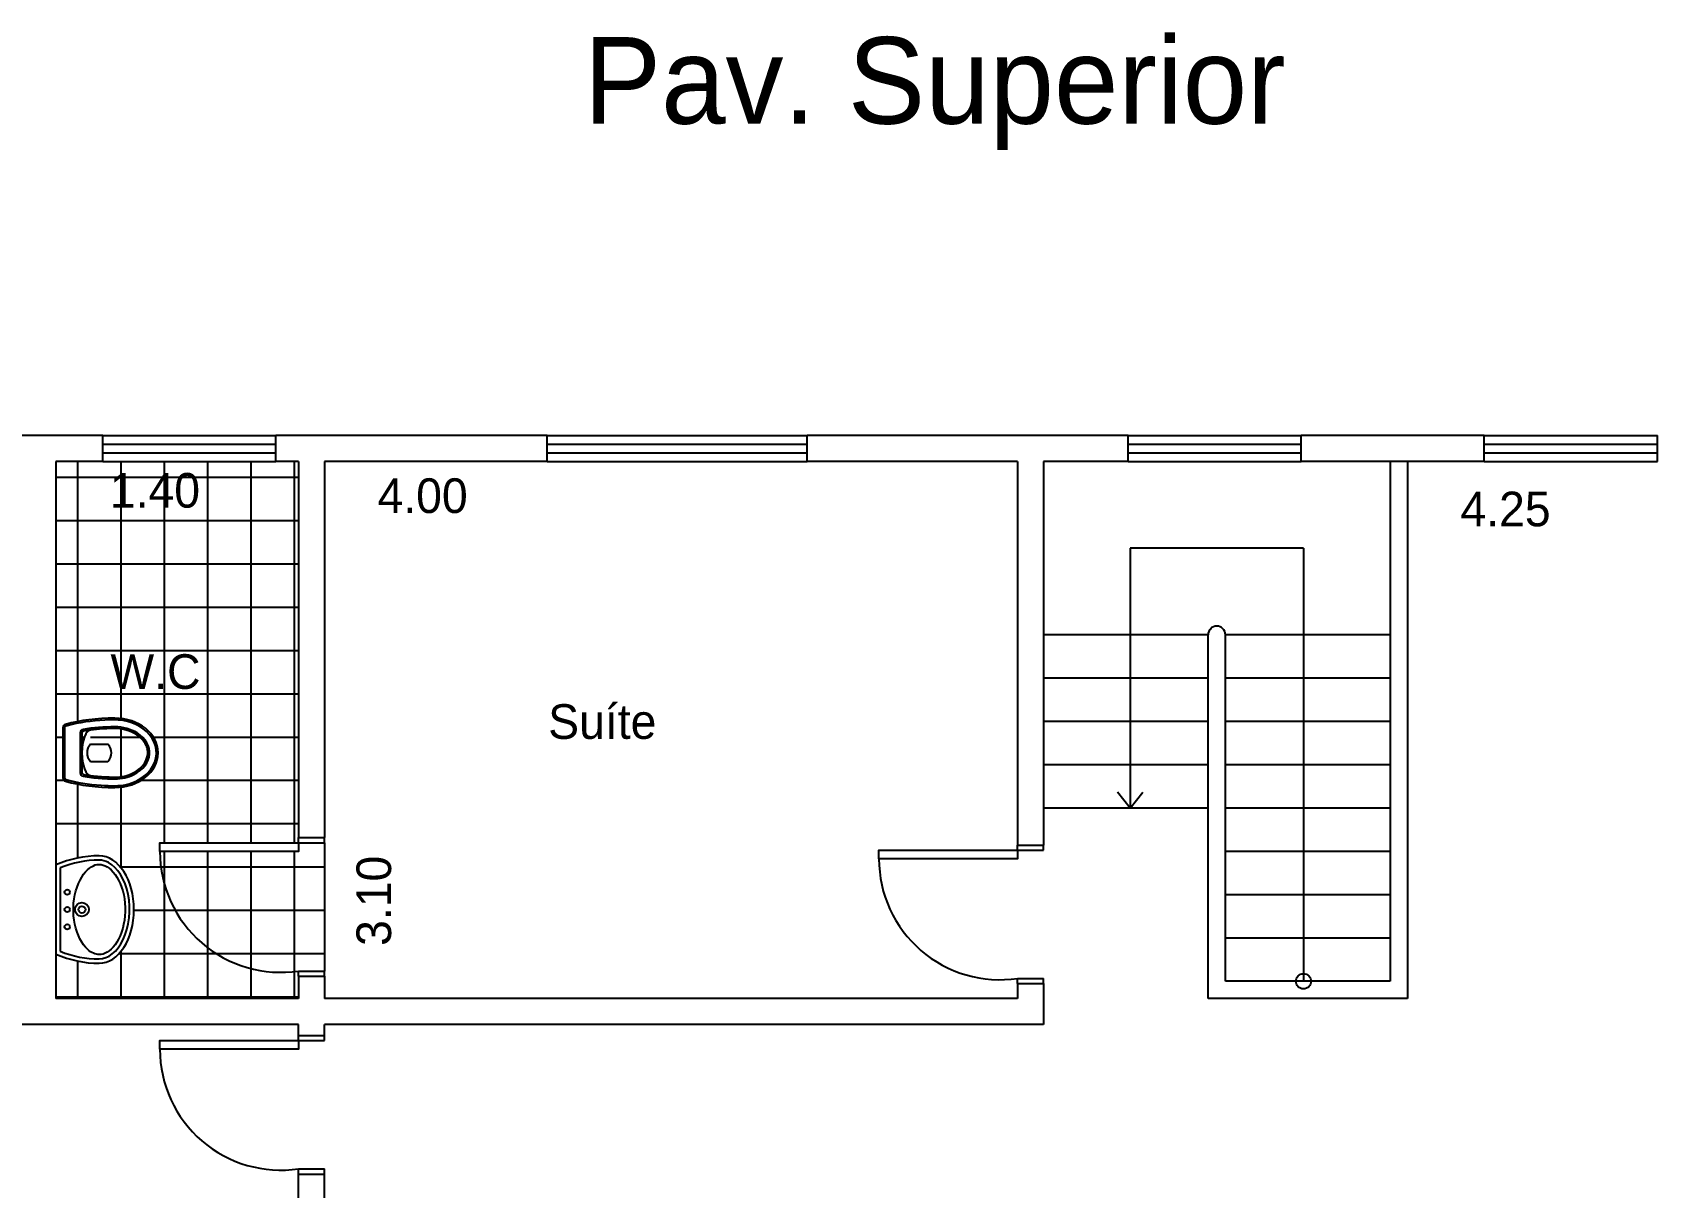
# Model space of a CAD drawing. Extents: x 2 to 41.9, y 0.3 to 42.9.
# Drawn here: x 13.8 to 23.18, y 36.19 to 42.85 of the extents above; entities that cross this region are included whole.
import ezdxf

# ---------------------------------------------------------------- set-up
doc = ezdxf.new("R2010")
doc.units = 0
doc.header["$MEASUREMENT"] = 0
doc.layers.get('0').update_dxf_attribs({"linetype": 'CONTINUOUS'})
doc.layers.get('DEFPOINTS').update_dxf_attribs({"linetype": 'CONTINUOUS'})
for name, color, linetype in [('BLOCO', 5, 'CONTINUOUS'), ('BLOCOS', 5, 'CONTINUOUS'), ('CINZA', 8, 'CONTINUOUS'), ('HACHURA', 1, 'CONTINUOUS'), ('JARDIM', 3, 'CONTINUOUS'), ('PAREDE', 7, 'CONTINUOUS')]:
    doc.layers.add(name, color=color, linetype=linetype)
doc.styles.add('PADRÃO', font='', dxfattribs={"height": 0.2})
doc.styles.get('PADRÃO').set_extended_font_data('AvantGarde Bk BT')
doc.dimstyles.new('PADRÃOS', dxfattribs={"dimtxt": 0.15, "dimasz": 0.1, "dimexe": 1.25, "dimexo": 0.625, "dimgap": 0.1, "dimtad": 0, "dimjust": 1, "dimzin": 1, "dimdsep": 46, "dimtxsty": 'PADRÃO', "dimcen": 2.5, "dimse1": 1, "dimse2": 1, "dimsd1": 1, "dimsd2": 1, "dimclrt": 1, "dimadec": 0, "dimazin": 0, "dimtfac": 1, "dimtdec": 4, "dimtmove": 0, "dimatfit": 3, "dimfxl": 1, "dimtolj": 1, "dimtzin": 0, "dimarcsym": 0})

# ---------------------------------------------------------------- blocks, each defined once
blk = doc.blocks.new('P80D15')
at = {"layer": 'BLOCO', "ltscale": 0.015}
for p, q in [((0, 0.1500000000000057), (0, 0)), ((0, 0.1500000000000341), (0.03000000000000114, 0.1500000000000341)), ((0.03000000000000114, 0.1500000000000057), (0.03000000000000114, 0)), ((0.7700000000000102, 0.1500000000000057), (0.7700000000000102, 0)), ((0.7700000000000102, 0.1500000000000057), (0.8000000000000114, 0.1500000000000057)), ((0.8000000000000114, 0.1500000000000057), (0.8000000000000114, 0)), ((0, 2.842170943040401e-14), (0.03000000000000114, 0)), ((0.7699999999999818, 0), (0.8000000000000114, 0))]:
    blk.add_line(p, q, dxfattribs=at)
at = {"layer": 'BLOCO'}
blk.add_lwpolyline([(0.7700000000000102, 0.1500000000000057), (0.7199999999999989, 0.1500000000000057), (0.7199999999999989, 0.950000000000017), (0.7700000000000102, 0.950000000000017)], close=True, dxfattribs=at)
at = {"layer": 'BLOCO', "ltscale": 0.015}
blk.add_arc((0.7199999999999989, 0.2524375000000134), 0.6975625000000036, 89.99999999999959, 188.444460412286, dxfattribs=at)
blk = doc.blocks.new('SETA')
at = {"layer": 'PAREDE', "ltscale": 0.015}
for q in [(-0.07329951123824685, -0.09103539160554419), (0.07329951123824685, -0.09103539160554419)]:
    blk.add_line((0, 0), q, dxfattribs=at)
blk = doc.blocks.new('BOLA')
at = {"layer": 'PAREDE', "ltscale": 0.015}
blk.add_circle((0, 0), 0.04372254359887506, dxfattribs=at)
blk = doc.blocks.new('LAVAT')
at = {"layer": 'BLOCOS'}
for p, q in [((-0.2573623180961135, 0), (0.2573623180960993, 0)), ((-0.2410322495695425, 0.02500000000000568), (0.2410322495695283, 0.02500000000000568))]:
    blk.add_line(p, q, dxfattribs=at)
for centre, radius in [((-2.842170943040401e-14, 0.1500000000000057), 0.04), ((-2.842170943040401e-14, 0.1500000000000057), 0.02), ((-0.09999999999999432, 0.06499999999999773), 0.015), ((0, 0.06499999999999773), 0.015), ((0.09999999999999432, 0.06499999999999773), 0.015)]:
    blk.add_circle(centre, radius, dxfattribs=at)
for centre, radius, start, end in [((0.3099999999999739, 0.25), 0.6200000000000045, 180, 203.779994731564), ((0.3099999999999739, 0.25), 0.5951987399818819, 180.0000000000055, 202.2113997706397), ((-0.3099999999999739, 0.25), 0.5951987399818819, 337.7886002293573, 359.9999999999946), ((-0.3099999999999739, 0.25), 0.6200000000000045, 336.2200052684331, 7.016477563892661e-15)]:
    blk.add_arc(centre, radius, start, end, dxfattribs=at)
blk.add_ellipse((-2.842170943040401e-14, 0.25), major_axis=(0.3100000000000023, 0), ratio=0.645161290322576, start_param=0, end_param=3.141592653589793, dxfattribs=at)
for points, knots in [([(0.2849999999999824, 0.2500000000000284), (0.2849999999999682, 0.300317964642403), (0.2452497040517159, 0.3541887687748044), (0.1008916727811169, 0.4227595909021034), (3.167234224576987e-05, 0.4339558931305021), (-0.1743068501371283, 0.3989778962069579), (-0.2442601782461509, 0.3532994974840165), (-0.2803506487652356, 0.2860131679577762), (-0.2851229441039038, 0.2679846562883483), (-0.285198739981908, 0.2499999999999716)], [0, 0, 0, 0, 0.9361481793933827, 0.9361481793933827, 1.872296358786765, 1.872296358786765, 2.808444538180148, 2.808444538180148, 3.13938546545754, 3.13938546545754, 3.13938546545754, 3.13938546545754]), ([(0.2599999999999625, 0.2500000000000284), (0.2599999999999625, 0.2784978981889878), (0.242078010852012, 0.3126567214920613), (0.1643569005752425, 0.3704649949829673), (0.1030052039381815, 0.3920693254798095), (-0.02877373062847255, 0.4037223597623836), (-0.0976825814684048, 0.3936467971219031), (-0.2034406750199054, 0.3477822861136133), (-0.2396263539294523, 0.3143366745038918), (-0.2661732608932681, 0.2526194074667387), (-0.2627272874450739, 0.2240541362115209), (-0.2158391141528142, 0.162032776211305), (-0.168127663237712, 0.1314918993692231), (-0.04805875393354597, 0.09792981637818343), (0.02266607553652022, 0.095757041570522), (0.1477154277714732, 0.1225128520000851), (0.2007272141554637, 0.1503951910720218), (0.2508407150234859, 0.2045307616155014), (0.2599999999999767, 0.2286312563089723), (0.2599999999999625, 0.2500000000000284)], [0, 0, 0, 0, 0.718091798041799, 0.718091798041799, 1.436183596083598, 1.436183596083598, 2.154275394125397, 2.154275394125397, 2.872367192167196, 2.872367192167196, 3.590458990208995, 3.590458990208995, 4.308550788250794, 4.308550788250794, 5.026642586292593, 5.026642586292593, 5.744734384334392, 5.744734384334392, 6.283185307179586, 6.283185307179586, 6.283185307179586, 6.283185307179586])]:
    blk.add_open_spline(points, degree=3, knots=knots, dxfattribs=at)
blk = doc.blocks.new('VASOSAN')
at = {"layer": 'BLOCOS'}
for p, q in [((-0.04999870165021036, 0.1999637913173729), (-0.04999870165021036, 0.300036208682684)), ((0.05000129834978395, 0.2000000000000171), (0.05000129834978395, 0.3000000000000398)), ((-0.1156907586723577, 0.1400000000000148), (0.1156608751354042, 0.1400000000000148)), ((-0.1156899891503542, 0.1500000000000057), (0.1156563640565906, 0.1500000000000057)), ((-0.1449592708755176, 0.04000000000002046), (0.1449618675667352, 0.04000000000002046)), ((-0.144958964094414, 0.05000000000001137), (0.144958964094414, 0.05000000000001137))]:
    blk.add_line(p, q, dxfattribs=at)
for centre, radius, start, end in [((-1.681254687468936e-05, 0.2500000000000284), 0.07072348561596478, 44.98962509969003, 134.9688828081831), ((-1.681254687468936e-05, 0.2500000000000284), 0.07072348561596478, 225.0311171918169, 315.01037490031), ((-0.1156907586724003, 0.1599999999999966), 0.02, 189.3867869031125, 270.0000000001221), ((-0.1156899891503826, 0.1599999999999113), 0.01, 189.3843767903272, 270.0000000002443), ((0.1156563640566048, 0.1599999999999397), 0.01, 269.9999999999185, 350.5758748885445), ((0.1156608751354185, 0.1600000000000534), 0.02, 269.9999999999593, 350.5771305827586), ((-0.1449592708755176, 0.06000000000784667), 0.02, 195.5363314444965, 269.9999999879495), ((-0.1449589640944282, 0.0600000000000307), 0.01, 195.5346797106506, 270), ((0.1449589640941156, 0.06000000000059913), 0.01, 270.0000000017912, 344.483103753554), ((0.1449618675666784, 0.06000000000008754), 0.02, 270.0000000001221, 344.463668535786)]:
    blk.add_arc(centre, radius, start, end, dxfattribs=at)
for centre, major_axis, ratio, start_param, end_param in [((1.298349786793551e-06, 0.3400000000000034), (0, 0.25), 0.8000000000000114, 4.71238898038469, 7.853981633974483), ((1.298349786793551e-06, 0.3400000000000034), (0, 0.5), 0.4000000000000057, 1.570796326794897, 2.178171401941273), ((1.298349786793551e-06, 0.3400000000000034), (0, 0.5), 0.4000000000000057, 4.10501390519934, 4.71238898038469), ((3.162615456631102e-06, 0.2000000000000171), (-0.1315416254084454, 0), 0.380107846735427, 0, 3.141592653589793)]:
    blk.add_ellipse(centre, major_axis=major_axis, ratio=ratio, start_param=start_param, end_param=end_param, dxfattribs=at)
for points, knots in [([(0.1900012983497845, 0.3400000000000034), (0.1900012983497845, 0.3848761319792686), (0.1797393390216371, 0.4296688513161939), (0.1275724019719462, 0.5345347987748141), (0.06728061332151469, 0.5774883381547511), (-0.05557463358574921, 0.5822833263597715), (-0.1176873313140447, 0.5442092108278018), (-0.1772271428546759, 0.4396819034496957), (-0.1899987016502109, 0.3899119131999385), (-0.1899987016502109, 0.3400000000000034)], [4.71238898038469, 4.71238898038469, 4.71238898038469, 4.71238898038469, 5.268704666077937, 5.268704666077937, 6.251971787216637, 6.251971787216637, 7.235238908355337, 7.235238908355337, 7.853981633974483, 7.853981633974483, 7.853981633974483, 7.853981633974483]), ([(0.1500012983497925, 0.3400000000000034), (0.1500012983497925, 0.3788440209133057), (0.1410350669412708, 0.4175642631073231), (0.09785548235792874, 0.5046356523495774), (0.05186252916044509, 0.5365242863162791), (-0.035906470330346, 0.5428969122828846), (-0.08268716521656927, 0.5186239494114204), (-0.136675398657502, 0.4336095243094746), (-0.1499987016502189, 0.3869668551708401), (-0.1499987016502189, 0.3400000000000034)], [4.71238898038469, 4.71238898038469, 4.71238898038469, 4.71238898038469, 5.267303564860582, 5.267303564860582, 6.225165062483076, 6.225165062483076, 7.18302656010557, 7.18302656010557, 7.853981633974483, 7.853981633974483, 7.853981633974483, 7.853981633974483]), ([(0.1400012983497874, 0.3400000000000034), (0.1400012983497874, 0.3772837390730786), (0.1313244408788421, 0.4146147677288923), (0.08614040026922964, 0.5057958350239744), (0.03502463044166859, 0.5349710805647021), (-0.04931088296146413, 0.5246485128546965), (-0.08846614740087944, 0.4978919085569657), (-0.1301770436703151, 0.4186244413023701), (-0.139998701650228, 0.3793231752999873), (-0.139998701650228, 0.3400000000000034)], [4.71238898038469, 4.71238898038469, 4.71238898038469, 4.71238898038469, 5.266984672173268, 5.266984672173268, 6.376176055750425, 6.376176055750425, 7.268653195712185, 7.268653195712185, 7.853981633974483, 7.853981633974483, 7.853981633974483, 7.853981633974483]), ([(-0.1899987016502109, 0.3400000000000034), (-0.1899987016502109, 0.2628456380244302), (-0.1826597402104682, 0.1857481592563204), (-0.1646350625580055, 0.0962993025843275), (-0.1598779088782436, 0.07633152029333701), (-0.1545936493339752, 0.05732178411361133)], [1.570796326794897, 1.570796326794897, 1.570796326794897, 1.570796326794897, 2.037455774227855, 2.037455774227855, 2.178171373096618, 2.178171373096618, 2.178171373096618, 2.178171373096618]), ([(0.1255213970934932, 0.158362586435743), (0.1304959230626253, 0.1883329397418549), (0.1342856674288981, 0.2197754344096836), (0.1388984311594896, 0.280892952358073), (0.1400012983497874, 0.3104504303007616), (0.1400012983497874, 0.3400000000000034)], [4.319424209334854, 4.319424209334854, 4.319424209334854, 4.319424209334854, 4.526146784234752, 4.526146784234752, 4.71238898038469, 4.71238898038469, 4.71238898038469, 4.71238898038469]), ([(0.1353910129756457, 0.1567256052765629), (0.1406375926198677, 0.1883393074453181), (0.1445703338030171, 0.2215366219332111), (0.1489940345178695, 0.2833246268364178), (0.1500012983497925, 0.3116621455754114), (0.1500012983497925, 0.3400000000000034)], [4.319414935773391, 4.319414935773391, 4.319414935773391, 4.319414935773391, 4.53527739023095, 4.53527739023095, 4.71238898038469, 4.71238898038469, 4.71238898038469, 4.71238898038469]), ([(0.1545944801337669, 0.0573247746568768), (0.1714080019636555, 0.1178830224408784), (0.1827947395838834, 0.188231392050767), (0.1891612343353728, 0.2873542333339003), (0.1900012983497845, 0.3136769834079587), (0.1900012983497845, 0.3400000000000034)], [4.105016649121983, 4.105016649121983, 4.105016649121983, 4.105016649121983, 4.553177186481221, 4.553177186481221, 4.71238898038469, 4.71238898038469, 4.71238898038469, 4.71238898038469])]:
    blk.add_open_spline(points, degree=3, knots=knots, dxfattribs=at)
for points in [[(-0.1499987016502189, 0.3400000000000034), (-0.1499987016502189, 0.2771333061211863), (-0.1449377691834997, 0.2142947379843179), (-0.1354229546785177, 0.1567380311504962)], [(-0.1399987016502138, 0.3400000000000034), (-0.1399987016502138, 0.2776703725988909), (-0.1349701841103865, 0.2153313553609451), (-0.1255561557510418, 0.1583694305881238)]]:
    blk.add_open_spline(points, degree=3, dxfattribs=at)
blk = doc.blocks.new('*D29')
at = {"layer": 'DEFPOINTS', "color": 0, "linetype": 'ByBlock', "ltscale": 0.015}
for p in [(145.3733502805891, 154.0900570419524), (146.773350280589, 154.0900570419524), (146.773350280589, 153.9226324261355)]:
    blk.add_point(p, dxfattribs=at)
at = {"color": 1, "linetype": 'ByBlock', "ltscale": 0.015, "insert": (145.9445728080616, 153.9226324261355), "char_height": 0.2, "attachment_point": 5, "style": 'PADRÃO'}
blk.add_mtext('\\A1;1.40', dxfattribs=at)
blk = doc.blocks.new('*D30')
at = {"layer": 'DEFPOINTS', "color": 0, "linetype": 'ByBlock', "ltscale": 0.015}
for p in [(146.9233502805891, 154.0900570419524), (150.9233502805891, 154.0900570419524), (150.9233502805891, 153.8918778771799)]:
    blk.add_point(p, dxfattribs=at)
at = {"color": 1, "linetype": 'ByBlock', "ltscale": 0.015, "insert": (147.4894903904792, 153.8918778771799), "char_height": 0.2, "attachment_point": 5, "style": 'PADRÃO'}
blk.add_mtext('\\A1;4.00', dxfattribs=at)
blk = doc.blocks.new('*D31')
at = {"layer": 'DEFPOINTS', "color": 0, "linetype": 'ByBlock', "ltscale": 0.015}
for p in [(146.9233502805891, 154.0900570419524), (147.2090195904129, 154.0900570419524), (146.9233502805891, 150.9900570419525)]:
    blk.add_point(p, dxfattribs=at)
at = {"color": 1, "linetype": 'ByBlock', "ltscale": 0.015, "insert": (147.2090195904129, 151.5547548441503), "char_height": 0.2, "attachment_point": 5, "rotation": 90, "style": 'PADRÃO'}
blk.add_mtext('\\A1;3.10', dxfattribs=at)
blk = doc.blocks.new('*D32')
at = {"layer": 'DEFPOINTS', "color": 0, "linetype": 'ByBlock', "ltscale": 0.015}
for p in [(153.1733502805891, 154.0900570419524), (157.4233502805891, 154.0900570419525), (157.4233502805891, 153.8149915588413)]:
    blk.add_point(p, dxfattribs=at)
at = {"color": 1, "linetype": 'ByBlock', "ltscale": 0.015, "insert": (153.7396277531165, 153.8149915588413), "char_height": 0.2, "attachment_point": 5, "style": 'PADRÃO'}
blk.add_mtext('\\A1;4.25', dxfattribs=at)
blk = doc.blocks.new('SUPERIOR')
at = {"layer": 'HACHURA', "ltscale": 0.015, "style": 'PADRÃO'}
blk.add_text('Pav. Superior', height=0.5, dxfattribs=at).set_placement((-1.76903514439141, -0.191736915327283))

msp = doc.modelspace()

# ---------------------------------------------------------------- hatches: boundary and pattern name
at = {"layer": 'HACHURA', "ltscale": 0.015}
h = msp.add_hatch(dxfattribs=at)
h.set_pattern_fill('NET', color=256, scale=2, style=0)
h.set_pattern_definition([(0, (-131.4387593750527, -113.7138025247024), (0, 0.25), []), (90, (-131.4387593750527, -113.7138025247024), (-0.25, 1.530757942277972e-17), [])])
edge = h.paths.add_edge_path()
edge.add_line((15.33459090553631, 38.17564228828962), (15.33459090553632, 38.20564228828962))
edge.add_line((15.33459090553632, 38.20564228828962), (15.33459090553632, 40.37625451725))
edge.add_line((15.33459090553632, 40.37625451725), (15.20426238671351, 40.37625451725))
edge.add_line((15.20426238671351, 40.37625451725), (14.20426238671351, 40.37625451724998))
edge.add_line((14.20426238671351, 40.37625451724998), (13.93459090553631, 40.37625451725003))
edge.add_line((13.93459090553631, 40.37625451725003), (13.93459090553631, 38.04785174058727))
edge.add_arc((14.18459090553632, 37.4804894224871), 0.6200000000000047, 90.00000000000063, 113.77999473141259, ccw=False)
edge.add_ellipse((14.18459090553631, 37.7904894224871), major_axis=(-5.694419545274096e-17, -0.3100000000000023), ratio=0.645161290322576, start_angle=0, end_angle=180, ccw=False)
edge.add_arc((14.1845909055363, 38.10048942248704), 0.6200000000000077, 246.2200052685888, 269.99999999996, ccw=False)
edge.add_line((13.93459090553631, 37.53312710438686), (13.93459090553631, 37.27625451724998))
edge.add_line((13.93459090553631, 37.27625451724998), (15.33459090553632, 37.27625451725001))
edge.add_line((15.33459090553632, 37.27625451725001), (15.33459090553632, 37.40564228828961))
edge.add_line((15.33459090553632, 37.40564228828961), (15.33459090553629, 37.4356422882896))
edge.add_arc((15.23215340553631, 38.12564228828961), 0.6975625000000055, 180, 278.44446041228343, ccw=False)
edge.add_line((14.53459090553631, 38.12564228828961), (14.53459090553631, 38.17564228828962))
edge.add_line((14.53459090553631, 38.17564228828962), (15.33459090553631, 38.17564228828962))
edge = h.paths.add_edge_path(flags=16)
edge.add_ellipse((14.27459090553634, 38.69511432667249), major_axis=(0.25, -4.930904046619028e-15), ratio=0.8000000000000114, start_angle=270, end_angle=450, ccw=False)
edge.add_ellipse((14.27459090553634, 38.69511432667249), major_axis=(0.5, -9.861808093238056e-15), ratio=0.4000000000000057, start_angle=235.1999716104384, end_angle=270, ccw=False)
edge.add_arc((13.99459090553636, 38.55015375745562), 0.01999999999999947, 180.0000000000407, 258.1772623968948, ccw=False)
edge.add_line((13.97459090553636, 38.5501537574556), (13.97459090553636, 38.8400748958978))
edge.add_arc((13.99459090553637, 38.84007489589563), 0.02000000000000197, 101.82273711190828, 179.9999999937712, ccw=False)
edge.add_ellipse((14.27459090553634, 38.69511432667249), major_axis=(0.5, -9.861808093238056e-15), ratio=0.4000000000000057, start_angle=90, end_angle=124.80002838732861, ccw=False)
edge = h.paths.add_edge_path(flags=0)
edge.add_spline(control_points=[(14.27459090553635, 38.88511432667249), (14.32450281873628, 38.88511432667249), (14.37427280898604, 38.87234276787695), (14.47880011636414, 38.81280295633631), (14.51687423189611, 38.75069025860802), (14.51207924369109, 38.62783501170075), (14.46912570431115, 38.56754322305033), (14.36425975685253, 38.51537628600064), (14.3194670375156, 38.50511432667249), (14.27459090553634, 38.50511432667249)], knot_values=[4.71238898038469, 4.71238898038469, 4.71238898038469, 4.71238898038469, 5.331131706003836, 5.331131706003836, 6.314398827142536, 6.314398827142536, 7.297665948281235, 7.297665948281235, 7.853981633974483, 7.853981633974483, 7.853981633974483, 7.853981633974483], degree=3, periodic=0)
edge.add_spline(control_points=[(14.27459090553634, 38.50511432667249), (14.24826788894429, 38.50511432667249), (14.22194513887024, 38.5059543906869), (14.1228222975871, 38.51232088543839), (14.05247392797721, 38.52370762305863), (13.99191568019321, 38.54052114488852)], knot_values=[4.105016649121984, 4.105016649121984, 4.105016649121984, 4.105016649121984, 4.264228443025452, 4.264228443025452, 4.712388980384691, 4.712388980384691, 4.712388980384691, 4.712388980384691], degree=3, periodic=0)
edge.add_arc((13.99459090553635, 38.55015666092824), 0.009999999999999672, 180.0000000004071, 263.3660727920608, ccw=False)
edge.add_line((13.98459090553635, 38.55015666092817), (13.98459090553635, 38.84007458911671))
edge.add_arc((13.99459090553635, 38.8400745891167), 0.009999999999999672, 96.6149174143464, 179.9999999999186, ccw=False)
edge.add_spline(control_points=[(13.99191268964995, 38.84970927435626), (14.01092242582968, 38.85499353390053), (14.03089020812067, 38.85975068758029), (14.12033906479266, 38.87777536523274), (14.19743654356077, 38.88511432667249), (14.27459090553635, 38.88511432667249)], knot_values=[1.570796326794897, 1.570796326794897, 1.570796326794897, 1.570796326794897, 1.71151192566366, 1.71151192566366, 2.178171373096618, 2.178171373096618, 2.178171373096618, 2.178171373096618], degree=3, periodic=0)
edge = h.paths.add_edge_path(flags=0)
edge.add_ellipse((14.27459090553634, 38.69511432667249), major_axis=(0.25, -4.930904046619028e-15), ratio=0.8000000000000114, start_angle=270, end_angle=450, ccw=False)
edge.add_ellipse((14.27459090553634, 38.69511432667249), major_axis=(0.5, -9.861808093238056e-15), ratio=0.4000000000000057, start_angle=235.1999716104384, end_angle=270, ccw=False)
edge.add_arc((13.99459090553636, 38.55015375745562), 0.01999999999999947, 180.0000000000407, 258.1772623968948, ccw=False)
edge.add_line((13.97459090553636, 38.5501537574556), (13.97459090553636, 38.8400748958978))
edge.add_arc((13.99459090553637, 38.84007489589563), 0.02000000000000197, 101.82273711190828, 179.9999999937712, ccw=False)
edge.add_ellipse((14.27459090553634, 38.69511432667249), major_axis=(0.5, -9.861808093238056e-15), ratio=0.4000000000000057, start_angle=90, end_angle=124.80002838732861, ccw=False)
edge = h.paths.add_edge_path(flags=0)
edge.add_spline(control_points=[(14.27459090553634, 38.83511432667251), (14.31391408083633, 38.83511432667251), (14.35321534683871, 38.82529266869258), (14.43248281409331, 38.78358177242316), (14.45923941839104, 38.74442650798375), (14.46956198610104, 38.6600909945806), (14.44038674056031, 38.60897522475304), (14.34920567326523, 38.56379118414344), (14.31187464460942, 38.55511432667248), (14.27459090553634, 38.55511432667248)], knot_values=[4.71238898038469, 4.71238898038469, 4.71238898038469, 4.71238898038469, 5.297717418646988, 5.297717418646988, 6.190194558608748, 6.190194558608748, 7.299385942185904, 7.299385942185904, 7.853981633974483, 7.853981633974483, 7.853981633974483, 7.853981633974483], degree=3, periodic=0)
edge.add_spline(control_points=[(14.27459090553634, 38.55511432667248), (14.24712386988103, 38.55511432667248), (14.2196500013851, 38.55606722041998), (14.19265059238303, 38.55795730237632)], knot_values=[4.539272380236529, 4.539272380236529, 4.539272380236529, 4.539272380236529, 4.71238898038469, 4.71238898038469, 4.71238898038469, 4.71238898038469], degree=3, periodic=0)
edge.add_spline(control_points=[(14.19265059238303, 38.55795730237632), (14.19060351350934, 38.55810060724799), (14.18855916210437, 38.55824929962176), (14.16895582547519, 38.55972883549359), (14.15160541610348, 38.56146101387677), (14.13459090553644, 38.56357083699837)], knot_values=[4.413229619520948, 4.413229619520948, 4.413229619520948, 4.413229619520948, 4.426355215522724, 4.426355215522724, 4.53927238023653, 4.53927238023653, 4.53927238023653, 4.53927238023653], degree=3, periodic=0)
edge.add_spline(control_points=[(14.19265059238303, 38.55795730237631), (14.19060351350935, 38.55810060724799), (14.18855916210437, 38.55824929962176), (14.15436633994602, 38.56082995759337), (14.12292384527819, 38.56461970195966), (14.09295349197208, 38.56959422792877)], knot_values=[4.319424209334853, 4.319424209334853, 4.319424209334853, 4.319424209334853, 4.332549805336638, 4.332549805336638, 4.539272380236537, 4.539272380236537, 4.539272380236537, 4.539272380236537], degree=3, periodic=0)
edge.add_arc((14.09459090553635, 38.57945926096567), 0.01000000000000072, 179.9999999999593, 263.36646298709417, ccw=False)
edge.add_line((14.08459090553634, 38.57945926096568), (14.08459090553634, 38.69511246240683))
edge.add_line((14.08459090553634, 38.69511246240683), (14.08459090154627, 38.69511246240683))
edge.add_ellipse((14.13459090553636, 38.69511246240683), major_axis=(2.594476532101391e-15, 0.1315416254084454), ratio=0.380107846735427, start_angle=89.97711015128698, end_angle=90.02288984871387, ccw=False)
edge.add_line((14.08459090553634, 38.69516501370904), (14.08459090553634, 38.81080561417266))
edge.add_arc((14.09459090553635, 38.81080561417268), 0.01000000000000195, 96.56298642647101, 180.0000000000814, ccw=False)
edge.add_spline(control_points=[(14.09296033612446, 38.82067178077332), (14.12484368844365, 38.82594110381886), (14.15841167704313, 38.82983645186173), (14.19271971222582, 38.83224506531429)], knot_values=[1.743784387403092, 1.743784387403092, 1.743784387403092, 1.743784387403092, 1.963710752573264, 1.963710752573264, 1.963710752573264, 1.963710752573264], degree=3, periodic=0)
edge.add_spline(control_points=[(14.13459090553661, 38.82665408781529), (14.15360483798156, 38.82899272534028), (14.17304053001159, 38.83086347809239), (14.19271971222582, 38.83224506531428)], knot_values=[1.743784387403102, 1.743784387403102, 1.743784387403102, 1.743784387403102, 1.869934748123341, 1.869934748123341, 1.869934748123341, 1.869934748123341], degree=3, periodic=0)
edge.add_spline(control_points=[(14.19271971222582, 38.83224506531429), (14.21970547386899, 38.83413961474491), (14.2471490997508, 38.83511432667248), (14.27459090553634, 38.83511432667248)], knot_values=[1.570796326794897, 1.570796326794897, 1.570796326794897, 1.570796326794897, 1.743784387403092, 1.743784387403092, 1.743784387403092, 1.743784387403092], degree=3, periodic=0)
edge = h.paths.add_edge_path(flags=0)
edge.add_ellipse((14.13459090553636, 38.69511246240683), major_axis=(2.594476532101391e-15, 0.1315416254084454), ratio=0.380107846735427, start_angle=89.97711015128702, end_angle=90.02288984871386)
edge.add_ellipse((14.13459090553636, 38.69511246240683), major_axis=(2.594476532101391e-15, 0.1315416254084454), ratio=0.380107846735427, start_angle=90.02288984871386, end_angle=180)
edge.add_ellipse((14.13459090553636, 38.69511246240683), major_axis=(2.594476532101391e-15, 0.1315416254084454), ratio=0.380107846735427, start_angle=0, end_angle=89.97711015128702)
h.paths.add_polyline_path([(15.33459090553631, 38.17564228828962), (15.33459090553631, 38.12564228828961), (14.53459090553631, 38.12564228828961, 0.4580704259902459), (15.33459090553636, 37.43564228828961), (15.48459090553632, 37.43564228828962), (15.48459090553632, 38.17564228828963)])
h.paths.add_polyline_path([(14.1845909055363, 40.36295078055399), (14.82703596048135, 40.36295078055399), (14.82703596048135, 40.05470902231224), (14.1845909055363, 40.05470902231224)], flags=24)
h.paths.add_polyline_path([(14.1845909055363, 40.36295078055399), (14.82703596048135, 40.36295078055399), (14.82703596048135, 40.05470902231224), (14.1845909055363, 40.05470902231224)], flags=8)
h.paths.add_polyline_path([(14.19280963769143, 39.00801769642124), (14.81080414318594, 39.00801769642124), (14.81080414318594, 39.31996824587179), (14.19280963769143, 39.31996824587179)], flags=24)

# ---------------------------------------------------------------- linework, layer by layer
at = {"layer": 'BLOCO', "ltscale": 0.015}
for p, q in [((14.20426238671351, 40.52625451725001), (15.20426238671351, 40.52625451725001)), ((16.77052505383475, 40.52625451725001), (18.27052505383475, 40.52625451725004)), ((20.12235096591127, 40.52625451725004), (21.12235096591127, 40.52625451725004)), ((22.17807129842848, 40.52625451725004), (23.17807129842848, 40.52625451725004)), ((14.20426238671351, 40.47625451725), (15.20426238671351, 40.47625451725)), ((14.20426238671351, 40.42625451724999), (15.20426238671351, 40.42625451724999)), ((16.77052505383475, 40.47625451725), (18.27052505383475, 40.47625451725003)), ((16.77052505383475, 40.42625451724999), (18.27052505383475, 40.42625451725002)), ((20.12235096591127, 40.47625451725003), (21.12235096591127, 40.47625451725003)), ((20.12235096591127, 40.42625451725002), (21.12235096591127, 40.42625451725002)), ((22.17807129842848, 40.47625451725003), (23.17807129842848, 40.47625451725003)), ((22.17807129842848, 40.42625451725002), (23.17807129842848, 40.42625451725002)), ((14.20426238671351, 40.37625451724998), (15.20426238671351, 40.37625451724998)), ((16.77052505383475, 40.37625451724998), (18.27052505383475, 40.37625451725)), ((20.12235096591127, 40.37625451725), (21.12235096591127, 40.37625451725)), ((22.17807129842848, 40.37625451725), (23.17807129842848, 40.37625451725)), ((15.33459090553632, 38.20564228828962), (15.48459090553632, 38.20564228828962)), ((15.33459090553632, 38.17564228828962), (15.33459090553632, 38.20564228828962)), ((15.33459090553632, 38.17564228828962), (15.48459090553632, 38.17564228828962)), ((15.48459090553632, 38.17564228828959), (15.48459090553632, 38.20564228828962)), ((19.48459090553632, 38.16283523820056), (19.63459090553633, 38.16283523820056)), ((19.48459090553632, 38.13283523820056), (19.48459090553632, 38.16283523820056)), ((19.48459090553632, 38.13283523820056), (19.63459090553633, 38.13283523820056)), ((19.63459090553633, 38.13283523820053), (19.63459090553633, 38.16283523820056)), ((15.33459090553632, 37.43564228828961), (15.48459090553632, 37.43564228828961)), ((15.33459090553629, 37.40564228828961), (15.33459090553629, 37.43564228828961)), ((15.48459090553629, 37.40564228828961), (15.48459090553632, 37.43564228828961)), ((15.33459090553632, 37.40564228828961), (15.48459090553632, 37.40564228828961)), ((19.48459090553632, 37.39283523820055), (19.63459090553633, 37.39283523820055)), ((19.48459090553629, 37.36283523820055), (19.48459090553629, 37.39283523820055)), ((19.48459090553632, 37.36283523820055), (19.63459090553633, 37.36283523820055)), ((19.6345909055363, 37.36283523820055), (19.63459090553633, 37.39283523820055)), ((15.33459090553632, 37.0638525003362), (15.48459090553632, 37.0638525003362)), ((15.33459090553632, 37.0338525003362), (15.33459090553632, 37.0638525003362)), ((15.48459090553632, 37.03385250033617), (15.48459090553632, 37.0638525003362)), ((15.33459090553632, 37.0338525003362), (15.48459090553632, 37.0338525003362)), ((15.33459090553632, 36.29385250033619), (15.48459090553632, 36.29385250033619)), ((15.33459090553629, 36.26385250033618), (15.33459090553629, 36.29385250033619)), ((15.33459090553632, 36.26385250033618), (15.48459090553632, 36.26385250033618)), ((15.48459090553629, 36.26385250033618), (15.48459090553632, 36.29385250033619))]:
    msp.add_line(p, q, dxfattribs=at)
at = {"layer": 'BLOCO'}
for points in [[(15.33459090553632, 38.17564228828962), (15.33459090553632, 38.12564228828961), (14.53459090553631, 38.12564228828961), (14.53459090553631, 38.17564228828962)], [(19.48459090553632, 38.13283523820056), (19.48459090553632, 38.08283523820054), (18.68459090553631, 38.08283523820054), (18.68459090553631, 38.13283523820056)], [(15.33459090553632, 37.0338525003362), (15.33459090553632, 36.98385250033618), (14.53459090553631, 36.98385250033618), (14.53459090553631, 37.0338525003362)]]:
    msp.add_lwpolyline(points, close=True, dxfattribs=at)
at = {"layer": 'BLOCO', "ltscale": 0.015}
for centre in [(15.23215340553631, 38.12564228828961), (19.38215340553631, 38.08283523820054), (15.23215340553631, 36.98385250033618)]:
    msp.add_arc(centre, 0.6975625000000036, 179.9999999999996, 278.444460412286, dxfattribs=at)
at = {"layer": 'BLOCOS'}
for p, q in [((13.97459090553636, 38.8400748958978), (13.97459090553636, 38.55015375745555)), ((13.98459090553635, 38.84007458911668), (13.98459090553635, 38.55015666092785)), ((14.07459090553635, 38.81080638369463), (14.07459090553635, 38.57945474988688)), ((14.08459090553634, 38.81080561417264), (14.08459090553634, 38.57945926096568)), ((14.13455469685371, 38.74511432667248), (14.23462711421902, 38.74511432667248)), ((14.13459090553636, 38.64511432667248), (14.23459090553638, 38.64511432667248)), ((13.93459090553631, 38.04785174058318), (13.93459090553631, 37.53312710439096)), ((13.95959090553632, 38.03152167205661), (13.95959090553632, 37.54945717291756))]:
    msp.add_line(p, q, dxfattribs=at)
for centre, radius in [((13.99959090553631, 37.89048942248706), 0.015), ((13.99959090553631, 37.79048942248707), 0.015), ((14.08459090553632, 37.7904894224871), 0.04), ((14.08459090553632, 37.7904894224871), 0.02), ((13.99959090553631, 37.69048942248708), 0.015)]:
    msp.add_circle(centre, radius, dxfattribs=at)
for centre, radius, start, end in [((13.99459090554419, 38.8400748958978), 0.02, 105.5363314444954, 179.9999999879484), ((13.99459090553637, 38.84007458911671), 0.01, 105.5346797106495, 179.9999999999989), ((14.09459090553634, 38.81080638369468), 0.02, 99.38678690311133, 180.000000000121), ((14.09459090553625, 38.81080561417266), 0.01, 99.38437679032602, 180.0000000002432), ((14.18459090553637, 38.69513243756916), 0.07072348561596478, 135.0311171918157, 225.0103749003088), ((14.18459090553637, 38.69513243756916), 0.07072348561596478, 314.9896250996889, 44.96888280818202), ((13.99459090553643, 38.5501537574556), 0.02, 180.000000000121, 254.4636685357848), ((13.99459090553694, 38.55015666092817), 0.01, 180.0000000017902, 254.4831037535529), ((14.09459090553639, 38.57945474988685), 0.02, 179.9999999999582, 260.5771305827574), ((14.09459090553628, 38.57945926096568), 0.01, 179.9999999999175, 260.5758748885435), ((14.18459090553631, 37.4804894224871), 0.6200000000000045, 89.99999999999999, 113.779994731564), ((14.18459090553631, 37.4804894224871), 0.5951987399818819, 90.00000000000547, 112.2113997706397), ((14.18459090553631, 38.10048942248704), 0.6200000000000045, 246.220005268433, 270), ((14.18459090553631, 38.10048942248704), 0.5951987399818819, 247.7886002293573, 269.9999999999945)]:
    msp.add_arc(centre, radius, start, end, dxfattribs=at)
for centre, major_axis, ratio, start_param, end_param in [((14.27459090553634, 38.6951143266725), (0.5, -9.861808093238056e-15), 0.4000000000000057, 1.570796326794897, 2.178171401941273), ((14.27459090553634, 38.6951143266725), (0.5, -9.861808093238056e-15), 0.4000000000000057, 1.570796326794897, 2.178171401941273), ((14.27459090553634, 38.6951143266725), (0.25, -4.930904046619028e-15), 0.8000000000000114, 4.71238898038469, 7.853981633974483), ((14.27459090553634, 38.6951143266725), (0.25, -4.930904046619028e-15), 0.8000000000000114, 4.71238898038469, 7.853981633974483), ((14.13459090553636, 38.69511246240683), (2.594476532101391e-15, 0.1315416254084454), 0.380107846735427, 0, 3.141592653589793), ((14.13459090553636, 38.69511246240683), (2.594476532101391e-15, 0.1315416254084454), 0.380107846735427, 0, 1.570396823569572), ((14.13459090553636, 38.69511246240683), (2.594476532101391e-15, 0.1315416254084454), 0.380107846735427, 1.570396823569572, 1.571195830020237), ((14.13459090553636, 38.69511246240683), (2.594476532101391e-15, 0.1315416254084454), 0.380107846735427, 1.571195830020237, 3.141592653589793), ((14.27459090553634, 38.6951143266725), (0.5, -9.861808093238056e-15), 0.4000000000000057, 4.10501390519934, 4.71238898038469), ((14.27459090553634, 38.6951143266725), (0.5, -9.861808093238056e-15), 0.4000000000000057, 4.10501390519934, 4.71238898038469), ((14.18459090553631, 37.7904894224871), (-5.694419545274096e-17, -0.3100000000000023), 0.645161290322576, 0, 3.141592653589793), ((14.18459090553631, 37.7904894224871), (-5.694419545274096e-17, -0.3100000000000023), 0.645161290322576, 0, 3.141592653589793)]:
    msp.add_ellipse(centre, major_axis=major_axis, ratio=ratio, start_param=start_param, end_param=end_param, dxfattribs=at)
for points, knots in [([(14.27459090553634, 38.88511432667249), (14.19743654356077, 38.88511432667249), (14.12033906479266, 38.87777536523274), (14.03089020812067, 38.85975068758029), (14.01092242582968, 38.85499353390051), (13.99191268964995, 38.84970927435626)], [1.570796326794897, 1.570796326794897, 1.570796326794897, 1.570796326794897, 2.037455774227855, 2.037455774227855, 2.178171373096618, 2.178171373096618, 2.178171373096618, 2.178171373096618]), ([(14.27459090553634, 38.88511432667249), (14.19743654356077, 38.88511432667249), (14.12033906479266, 38.87777536523274), (14.03089020812067, 38.85975068758029), (14.01092242582968, 38.85499353390051), (13.99191268964995, 38.84970927435626)], [1.570796326794897, 1.570796326794897, 1.570796326794897, 1.570796326794897, 2.037455774227855, 2.037455774227855, 2.178171373096618, 2.178171373096618, 2.178171373096618, 2.178171373096618]), ([(14.27459090553634, 38.5051143266725), (14.31946703751561, 38.5051143266725), (14.36425975685253, 38.51537628600065), (14.46912570431115, 38.56754322305034), (14.51207924369109, 38.62783501170077), (14.51687423189611, 38.75069025860802), (14.47880011636414, 38.81280295633633), (14.37427280898603, 38.87234276787694), (14.32450281873628, 38.88511432667249), (14.27459090553634, 38.88511432667249)], [4.71238898038469, 4.71238898038469, 4.71238898038469, 4.71238898038469, 5.268704666077937, 5.268704666077937, 6.251971787216637, 6.251971787216637, 7.235238908355337, 7.235238908355337, 7.853981633974483, 7.853981633974483, 7.853981633974483, 7.853981633974483]), ([(14.27459090553634, 38.5051143266725), (14.31946703751561, 38.5051143266725), (14.36425975685253, 38.51537628600065), (14.46912570431115, 38.56754322305034), (14.51207924369109, 38.62783501170077), (14.51687423189611, 38.75069025860802), (14.47880011636414, 38.81280295633633), (14.37427280898603, 38.87234276787694), (14.32450281873628, 38.88511432667249), (14.27459090553634, 38.88511432667249)], [4.71238898038469, 4.71238898038469, 4.71238898038469, 4.71238898038469, 5.268704666077937, 5.268704666077937, 6.251971787216637, 6.251971787216637, 7.235238908355337, 7.235238908355337, 7.853981633974483, 7.853981633974483, 7.853981633974483, 7.853981633974483]), ([(14.27459090553634, 38.54511432667249), (14.31343492644964, 38.54511432667249), (14.35215516864366, 38.55408055808101), (14.43922655788592, 38.59726014266434), (14.47111519185262, 38.64325309586184), (14.47748781781922, 38.73102209535261), (14.45321485494776, 38.77780279023884), (14.36820042984581, 38.83179102367978), (14.32155776070718, 38.8451143266725), (14.27459090553634, 38.8451143266725)], [4.71238898038469, 4.71238898038469, 4.71238898038469, 4.71238898038469, 5.267303564860582, 5.267303564860582, 6.225165062483076, 6.225165062483076, 7.18302656010557, 7.18302656010557, 7.853981633974483, 7.853981633974483, 7.853981633974483, 7.853981633974483]), ([(14.27459090553634, 38.54511432667249), (14.31343492644964, 38.54511432667249), (14.35215516864366, 38.55408055808101), (14.43922655788592, 38.59726014266434), (14.47111519185262, 38.64325309586184), (14.47748781781922, 38.73102209535261), (14.45321485494776, 38.77780279023884), (14.36820042984581, 38.83179102367978), (14.32155776070718, 38.8451143266725), (14.27459090553634, 38.8451143266725)], [4.71238898038469, 4.71238898038469, 4.71238898038469, 4.71238898038469, 5.267303564860582, 5.267303564860582, 6.225165062483076, 6.225165062483076, 7.18302656010557, 7.18302656010557, 7.853981633974483, 7.853981633974483, 7.853981633974483, 7.853981633974483]), ([(14.27459090553634, 38.55511432667248), (14.31187464460942, 38.55511432667248), (14.34920567326523, 38.56379118414344), (14.44038674056031, 38.60897522475304), (14.46956198610104, 38.6600909945806), (14.45923941839104, 38.74442650798375), (14.43248281409331, 38.78358177242316), (14.35321534683871, 38.82529266869258), (14.31391408083633, 38.83511432667251), (14.27459090553634, 38.83511432667251)], [4.71238898038469, 4.71238898038469, 4.71238898038469, 4.71238898038469, 5.266984672173268, 5.266984672173268, 6.376176055750425, 6.376176055750425, 7.268653195712185, 7.268653195712185, 7.853981633974483, 7.853981633974483, 7.853981633974483, 7.853981633974483]), ([(14.27459090553634, 38.55511432667248), (14.31187464460942, 38.55511432667248), (14.34920567326523, 38.56379118414344), (14.44038674056031, 38.60897522475304), (14.46956198610104, 38.6600909945806), (14.45923941839104, 38.74442650798375), (14.43248281409331, 38.78358177242316), (14.35321534683871, 38.82529266869258), (14.31391408083633, 38.83511432667251), (14.27459090553634, 38.83511432667251)], [4.71238898038469, 4.71238898038469, 4.71238898038469, 4.71238898038469, 5.266984672173268, 5.266984672173268, 6.376176055750425, 6.376176055750425, 7.268653195712185, 7.268653195712185, 7.853981633974483, 7.853981633974483, 7.853981633974483, 7.853981633974483]), ([(14.0913165108129, 38.55972461204664), (14.12293021298166, 38.55447803240241), (14.15612752746955, 38.55054529121927), (14.21791553237276, 38.54612159050441), (14.24625305111175, 38.54511432667249), (14.27459090553634, 38.54511432667249)], [4.319414935773391, 4.319414935773391, 4.319414935773391, 4.319414935773391, 4.53527739023095, 4.53527739023095, 4.71238898038469, 4.71238898038469, 4.71238898038469, 4.71238898038469]), ([(14.0913165108129, 38.55972461204664), (14.12293021298166, 38.55447803240241), (14.15612752746955, 38.55054529121927), (14.21791553237276, 38.54612159050441), (14.24625305111175, 38.54511432667249), (14.27459090553634, 38.54511432667249)], [4.319414935773391, 4.319414935773391, 4.319414935773391, 4.319414935773391, 4.53527739023095, 4.53527739023095, 4.71238898038469, 4.71238898038469, 4.71238898038469, 4.71238898038469]), ([(14.09295349197208, 38.56959422792877), (14.12292384527819, 38.56461970195966), (14.15436633994602, 38.56082995759337), (14.21548385789441, 38.55621719386278), (14.2450413358371, 38.55511432667248), (14.27459090553634, 38.55511432667248)], [4.319424209334854, 4.319424209334854, 4.319424209334854, 4.319424209334854, 4.526146784234752, 4.526146784234752, 4.71238898038469, 4.71238898038469, 4.71238898038469, 4.71238898038469]), ([(14.13459090553644, 38.56357083699837), (14.15160541610348, 38.56146101387677), (14.16895582547519, 38.55972883549359), (14.21548385789441, 38.55621719386278), (14.2450413358371, 38.55511432667248), (14.27459090553634, 38.55511432667248)], [4.413229619520947, 4.413229619520947, 4.413229619520947, 4.413229619520947, 4.526146784234752, 4.526146784234752, 4.71238898038469, 4.71238898038469, 4.71238898038469, 4.71238898038469]), ([(13.99191568019322, 38.54052114488852), (14.05247392797722, 38.52370762305861), (14.12282229758711, 38.51232088543838), (14.22194513887024, 38.5059543906869), (14.2482678889443, 38.5051143266725), (14.27459090553634, 38.5051143266725)], [4.105016649121983, 4.105016649121983, 4.105016649121983, 4.105016649121983, 4.553177186481221, 4.553177186481221, 4.71238898038469, 4.71238898038469, 4.71238898038469, 4.71238898038469]), ([(13.99191568019322, 38.54052114488852), (14.05247392797722, 38.52370762305861), (14.12282229758711, 38.51232088543838), (14.22194513887024, 38.5059543906869), (14.2482678889443, 38.5051143266725), (14.27459090553634, 38.5051143266725)], [4.105016649121983, 4.105016649121983, 4.105016649121983, 4.105016649121983, 4.553177186481221, 4.553177186481221, 4.71238898038469, 4.71238898038469, 4.71238898038469, 4.71238898038469]), ([(14.18459090553634, 37.53048942248711), (14.2130888037253, 37.53048942248711), (14.24724762702837, 37.54841141163504), (14.30505590051928, 37.62613252191181), (14.32666023101612, 37.68748421854889), (14.33831326529869, 37.81926315311554), (14.32823770265821, 37.88817200395548), (14.28237319164992, 37.99393009750696), (14.2489275800402, 38.03011577641652), (14.18721031300305, 38.05666268338032), (14.15864504174783, 38.05321670993214), (14.09662368174762, 38.00632853663987), (14.06608280490553, 37.95861708572477), (14.03252072191449, 37.8385481764206), (14.03034794710683, 37.76782334695054), (14.0571037575364, 37.64277399471558), (14.08498609660833, 37.58976220833159), (14.13912166715181, 37.53964870746358), (14.16322216184528, 37.53048942248708), (14.18459090553634, 37.53048942248711)], [0, 0, 0, 0, 0.718091798041799, 0.718091798041799, 1.436183596083598, 1.436183596083598, 2.154275394125397, 2.154275394125397, 2.872367192167196, 2.872367192167196, 3.590458990208995, 3.590458990208995, 4.308550788250794, 4.308550788250794, 5.026642586292593, 5.026642586292593, 5.744734384334392, 5.744734384334392, 6.283185307179586, 6.283185307179586, 6.283185307179586, 6.283185307179586]), ([(14.18459090553634, 37.53048942248711), (14.2130888037253, 37.53048942248711), (14.24724762702837, 37.54841141163504), (14.30505590051928, 37.62613252191181), (14.32666023101612, 37.68748421854889), (14.33831326529869, 37.81926315311554), (14.32823770265821, 37.88817200395548), (14.28237319164992, 37.99393009750696), (14.2489275800402, 38.03011577641652), (14.18721031300305, 38.05666268338032), (14.15864504174783, 38.05321670993214), (14.09662368174762, 38.00632853663987), (14.06608280490553, 37.95861708572477), (14.03252072191449, 37.8385481764206), (14.03034794710683, 37.76782334695054), (14.0571037575364, 37.64277399471558), (14.08498609660833, 37.58976220833159), (14.13912166715181, 37.53964870746358), (14.16322216184528, 37.53048942248708), (14.18459090553634, 37.53048942248711)], [0, 0, 0, 0, 0.718091798041799, 0.718091798041799, 1.436183596083598, 1.436183596083598, 2.154275394125397, 2.154275394125397, 2.872367192167196, 2.872367192167196, 3.590458990208995, 3.590458990208995, 4.308550788250794, 4.308550788250794, 5.026642586292593, 5.026642586292593, 5.744734384334392, 5.744734384334392, 6.283185307179586, 6.283185307179586, 6.283185307179586, 6.283185307179586]), ([(14.18459090553634, 37.50548942248707), (14.23490887017871, 37.5054894224871), (14.28877967431112, 37.54523971843534), (14.35735049643841, 37.68959774970594), (14.36854679866681, 37.79045775014481), (14.33356880174327, 37.9647962726242), (14.28789040302033, 38.03474960073322), (14.22060407349409, 38.07084007125229), (14.20257556182466, 38.07561236659097), (14.18459090553628, 38.07568816246896)], [0, 0, 0, 0, 0.9361481793933827, 0.9361481793933827, 1.872296358786765, 1.872296358786765, 2.808444538180148, 2.808444538180148, 3.13938546545754, 3.13938546545754, 3.13938546545754, 3.13938546545754]), ([(14.18459090553634, 37.50548942248707), (14.23490887017871, 37.5054894224871), (14.28877967431112, 37.54523971843534), (14.35735049643841, 37.68959774970594), (14.36854679866681, 37.79045775014481), (14.33356880174327, 37.9647962726242), (14.28789040302033, 38.03474960073322), (14.22060407349409, 38.07084007125229), (14.20257556182466, 38.07561236659097), (14.18459090553628, 38.07568816246896)], [0, 0, 0, 0, 0.9361481793933827, 0.9361481793933827, 1.872296358786765, 1.872296358786765, 2.808444538180148, 2.808444538180148, 3.13938546545754, 3.13938546545754, 3.13938546545754, 3.13938546545754])]:
    msp.add_open_spline(points, degree=3, knots=knots, dxfattribs=at)
for points in [[(14.27459090553634, 38.8451143266725), (14.21172421165753, 38.8451143266725), (14.14888564352066, 38.84005339420577), (14.09132893668684, 38.8305385797008)], [(14.27459090553634, 38.8451143266725), (14.21172421165753, 38.8451143266725), (14.14888564352066, 38.84005339420577), (14.09132893668684, 38.8305385797008)], [(14.27459090553634, 38.83511432667248), (14.21226127813523, 38.83511432667248), (14.14992226089728, 38.83008580913267), (14.09296033612446, 38.82067178077332)], [(14.27459090553634, 38.83511432667248), (14.22713735046307, 38.83511432667248), (14.17967835278887, 38.83219966321667), (14.13459090553661, 38.82665408781529)], [(14.13459090553661, 38.82665408781529), (14.12045657723675, 38.82491562205348), (14.1065553109091, 38.82291860580037), (14.09296033612446, 38.82067178077332)], [(14.09295349197208, 38.56959422792877), (14.10655327074159, 38.56733691544494), (14.12045617990017, 38.56532356275841), (14.13459090553644, 38.56357083699837)]]:
    msp.add_open_spline(points, degree=3, dxfattribs=at)
at = {"layer": 'HACHURA', "ltscale": 0.015}
msp.add_line((15.48459090553632, 38.17564228828959), (15.48459090553632, 37.43564228828961), dxfattribs=at)
at = {"layer": 'PAREDE', "ltscale": 0.015}
for p, q in [((14.20426238671351, 40.52625451725001), (13.02188972260799, 40.52625451725001)), ((14.20426238671351, 40.37625451725003), (14.20426238671351, 40.52625451725001)), ((15.20426238671351, 40.37625451725003), (15.20426238671351, 40.52625451725001)), ((16.77052505383475, 40.52625451725001), (15.20426238671351, 40.52625451725001)), ((16.77052505383475, 40.37625451725003), (16.77052505383475, 40.52625451725001)), ((18.27052505383475, 40.37625451725003), (18.27052505383475, 40.52625451725001)), ((20.12235096591127, 40.52625451725004), (18.27052505383475, 40.52625451725004)), ((20.12235096591127, 40.37625451725003), (20.12235096591127, 40.52625451725004)), ((21.12235096591127, 40.37625451725003), (21.12235096591127, 40.52625451725004)), ((22.17807129842848, 40.52625451725004), (21.12235096591127, 40.52625451725004)), ((22.17807129842848, 40.37625451725006), (22.17807129842848, 40.52625451725004)), ((23.17807129842848, 40.37625451725006), (23.17807129842848, 40.52625451725004)), ((13.93459090553631, 40.37625451725003), (13.93459090553631, 37.27625451725007)), ((14.20426238671351, 40.37625451725003), (13.93459090553631, 40.37625451725003)), ((15.33459090553629, 40.37625451725), (15.20426238671351, 40.37625451725)), ((15.33459090553632, 40.37625451725003), (15.33459090553632, 38.20564228828962)), ((15.48459090553632, 40.37625451725003), (15.48459090553632, 38.20564228828962)), ((16.77052505383475, 40.37625451725), (15.48459090553632, 40.37625451725)), ((19.48459090553635, 40.37625451725003), (18.27052505383477, 40.37625451725003)), ((19.48459090553632, 40.37625451725003), (19.48459090553632, 38.16283523820053)), ((19.63459090553633, 40.37625451725003), (19.63459090553633, 38.16283523820053)), ((20.12235096591129, 40.37625451725003), (19.63459090553633, 40.37625451725003)), ((22.17807129842848, 40.37625451725003), (21.12235096591127, 40.37625451725006)), ((21.63459090553633, 40.37625451725003), (21.63459090553633, 37.37625451725003)), ((21.73459090553632, 40.37625451725003), (21.73459090553632, 37.27625451725007)), ((20.13459090553636, 39.87625451725009), (20.13459090553633, 38.37625451725003)), ((21.13459090553633, 39.87625451725006), (20.13459090553636, 39.87625451725009)), ((21.13459090553633, 39.87625451725006), (21.13459090553633, 37.37625451725003)), ((20.58459090553629, 39.37625451725006), (19.63459090553633, 39.37625451725003)), ((20.58459090553634, 37.27625451725004), (20.58459090553629, 39.37625451725003)), ((21.63459090553636, 39.37625451725003), (20.68459090553631, 39.37625451725003)), ((20.68459090553634, 37.37625451725003), (20.68459090553631, 39.37625451725003)), ((20.58459090553629, 39.12625451725003), (19.63459090553633, 39.12625451725003)), ((21.63459090553636, 39.12625451725003), (20.68459090553634, 39.12625451725003)), ((20.58459090553629, 38.87625451725003), (19.63459090553633, 38.87625451725003)), ((21.63459090553636, 38.87625451725003), (20.68459090553634, 38.87625451725003)), ((20.58459090553632, 38.62625451725003), (19.63459090553633, 38.62625451725003)), ((21.63459090553636, 38.62625451725003), (20.68459090553634, 38.62625451725003)), ((20.13459090553633, 38.37625451725003), (20.06129139429808, 38.46728990885558)), ((20.13459090553633, 38.37625451725003), (20.20789041677457, 38.46728990885558)), ((20.58459090553632, 38.37625451725003), (19.63459090553633, 38.37625451725003)), ((21.63459090553636, 38.37625451725003), (20.68459090553634, 38.37625451725003)), ((15.33459090553634, 38.20564228828962), (15.48459090553632, 38.20564228828962)), ((19.48459090553635, 38.16283523820053), (19.63459090553633, 38.16283523820053)), ((21.63459090553636, 38.12625451725003), (20.68459090553634, 38.12625451725003)), ((21.63459090553636, 37.87625451725003), (20.68459090553634, 37.87625451725003)), ((21.63459090553636, 37.62625451725003), (20.68459090553634, 37.62625451725003)), ((15.33459090553634, 37.40564228828961), (15.48459090553632, 37.40564228828961)), ((15.33459090553632, 37.40564228828961), (15.33459090553632, 37.27625451725007)), ((15.48459090553632, 37.40564228828961), (15.48459090553632, 37.27625451725007)), ((19.48459090553635, 37.36283523820052), (19.63459090553633, 37.36283523820052)), ((19.48459090553632, 37.36283523820052), (19.48459090553632, 37.27625451725007)), ((19.63459090553633, 37.36283523820055), (19.63459090553633, 37.12625451725006)), ((21.63459090553633, 37.37625451725003), (20.68459090553634, 37.37625451725003)), ((15.33459090553632, 37.27625451725001), (13.93459090553631, 37.27625451724998)), ((19.48459090553632, 37.27625451725007), (15.48459090553632, 37.27625451725001)), ((21.73459090553632, 37.27625451725007), (20.58459090553634, 37.27625451725004)), ((15.33459090553632, 37.12625451725003), (12.98459090553632, 37.12625451725003)), ((15.33459090553632, 37.0638525003362), (15.33459090553632, 37.12625451725003)), ((15.33459090553632, 37.0638525003362), (15.48459090553632, 37.0638525003362)), ((19.63459090553633, 37.12625451725006), (15.48459090553632, 37.12625451725003)), ((15.48459090553632, 37.0638525003362), (15.48459090553632, 37.12625451725003)), ((15.33459090553632, 36.12625451725003), (15.33459090553632, 36.26385250033618)), ((15.33459090553632, 36.26385250033618), (15.48459090553632, 36.26385250033618)), ((15.48459090553632, 36.12625451725003), (15.48459090553632, 36.26385250033618))]:
    msp.add_line(p, q, dxfattribs=at)
msp.add_circle((21.13459090553633, 37.37625451725003), 0.04372254359887506, dxfattribs=at)
msp.add_arc((20.6345909055363, 39.37625451725003), 0.05000000000001137, 0, 180, dxfattribs=at)

# ---------------------------------------------------------------- block references
at = {"layer": 'BLOCO', "ltscale": 0.015, "rotation": 90}
for p in [(15.48459090553632, 37.40564228828961), (19.63459090553633, 37.36283523820055), (15.48459090553632, 36.26385250033618)]:
    msp.add_blockref('P80D15', p, dxfattribs=at)
at = {"layer": 'CINZA', "ltscale": 0.015, "rotation": 180}
msp.add_blockref('SETA', (20.13459090553633, 38.37625451725003), dxfattribs=at)
at = {"layer": 'CINZA', "ltscale": 0.015}
msp.add_blockref('BOLA', (21.13459090553633, 37.37625451725003), dxfattribs=at)
at = {"layer": 'HACHURA', "ltscale": 0.015}
for name, p, rotation in [('VASOSAN', (13.93459090553634, 38.69511562502228), 269.9999999999989), ('LAVAT', (13.93459090553631, 37.79048942248707), 270)]:
    msp.add_blockref(name, p, dxfattribs=dict(at, rotation=rotation))
at = {"layer": 'JARDIM', "ltscale": 0.015}
msp.add_blockref('SUPERIOR', (18.75038547130862, 42.51805795890337), dxfattribs=at)

# ---------------------------------------------------------------- texts
at = {"color": 1, "linetype": 'ByBlock', "ltscale": 0.015, "char_height": 0.2, "attachment_point": 5, "style": 'PADRÃO'}
for s, insert in [('\\A1;1.40', (14.50581343300883, 40.20882990143312)), ('\\A1;4.00', (16.05073101542644, 40.17807535247752))]:
    msp.add_mtext(s, dxfattribs=dict(at, insert=insert))
at = {"color": 1, "linetype": 'ByBlock', "ltscale": 0.015, "insert": (15.77026021536011, 37.84095231944787), "char_height": 0.2, "attachment_point": 5, "rotation": 90, "style": 'PADRÃO'}
msp.add_mtext('\\A1;3.10', dxfattribs=at)
at = {"layer": 'HACHURA', "ltscale": 0.015, "style": 'PADRÃO'}
for s, p in [('W.C', (14.24905963769143, 39.06399297114652)), ('Suíte', (16.77546027942171, 38.77563991641281))]:
    msp.add_text(s, height=0.2, dxfattribs=at).set_placement(p)

# ---------------------------------------------------------------- dimensions: what is measured, and where the dimension line sits
at = {"layer": 'HACHURA', "ltscale": 0.015}
for base, p1, p2, picture, middle in [((15.33459090553629, 40.20882990143312), (13.93459090553631, 40.37625451725003), (15.33459090553629, 40.37625451725), '*D29', (14.50581343300883, 40.20882990143312)), ((19.48459090553632, 40.17807535247752), (15.48459090553632, 40.37625451725), (19.48459090553632, 40.37625451725003), '*D30', (16.05073101542644, 40.17807535247752)), ((25.98459090553632, 40.10118903413888), (21.73459090553632, 40.37625451725003), (25.98459090553632, 40.37625451725009), '*D32', (22.3008683780638, 40.10118903413888))]:
    dim = msp.add_linear_dim(base=base, p1=p1, p2=p2, dimstyle='PADRÃOS', dxfattribs=at)
    dim.commit()
    dim.dimension.update_dxf_attribs({"geometry": picture, "text_midpoint": middle, "insert": (-131.4387593750527, -113.7138025247024)})
dim = msp.add_linear_dim(base=(15.77026021536011, 40.37625451725003), p1=(15.48459090553632, 37.27625451725007), p2=(15.48459090553632, 40.37625451725003), angle=90, dimstyle='PADRÃOS', dxfattribs=at)
dim.commit()
dim.dimension.update_dxf_attribs({"geometry": '*D31', "text_midpoint": (15.77026021536011, 37.84095231944787), "insert": (-131.4387593750527, -113.7138025247024)})

doc.saveas('drawing.dxf')
